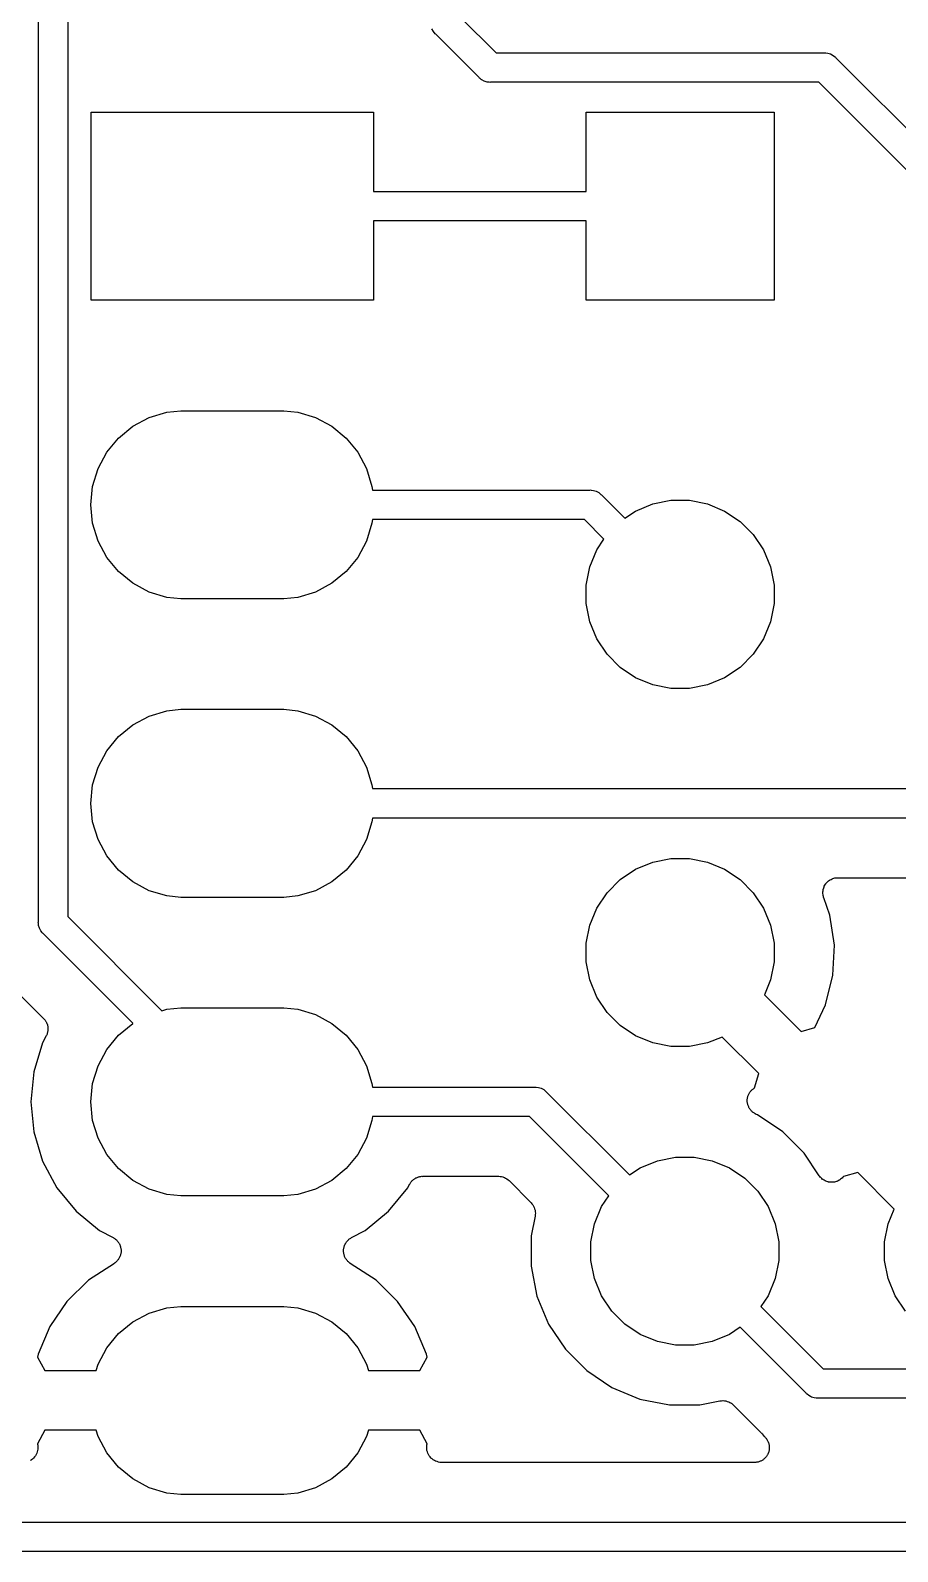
# Model space of a CAD drawing. Extents: x 19 to 115, y -142 to -17.
# Drawn here: x 94.8 to 102.18, y -132.1 to -119.15 of the extents above; entities that cross this region are included whole.
import ezdxf

# ---------------------------------------------------------------- set-up
doc = ezdxf.new("R2010")
doc.units = 0
doc.layers.add('BLACK', color=7, linetype='CONTINUOUS')

msp = doc.modelspace()

# ---------------------------------------------------------------- linework, layer by layer
at = {"layer": 'BLACK', "linetype": 'CONTINUOUS'}
for p, q in [((95.12, -99.9011), (95.12, -126.693)), ((94.87, -126.739), (94.87, -99.9468)), ((98.46, -119.041), (98.7638, -119.345)), ((98.2306, -119.163), (98.219, -119.141)), ((98.2462, -119.182), (98.2306, -119.163)), ((98.251, -119.186), (98.2462, -119.182)), ((98.6193, -119.554), (98.251, -119.186)), ((98.7638, -119.345), (101.557, -119.345)), ((101.557, -119.345), (101.563, -119.344)), ((101.563, -119.344), (101.569, -119.345)), ((101.569, -119.345), (101.569, -119.345)), ((101.569, -119.345), (101.588, -119.347)), ((101.588, -119.347), (101.611, -119.354)), ((101.611, -119.354), (101.633, -119.366)), ((101.633, -119.366), (101.652, -119.381)), ((101.652, -119.381), (101.656, -119.386)), ((101.656, -119.386), (106.097, -123.827)), ((98.6232, -119.559), (98.6193, -119.554)), ((98.6279, -119.563), (98.6232, -119.559)), ((98.6401, -119.573), (98.6279, -119.563)), ((98.6279, -119.563), (98.6279, -119.563)), ((98.6422, -119.574), (98.6401, -119.573)), ((98.6639, -119.586), (98.6422, -119.574)), ((98.6875, -119.593), (98.6639, -119.586)), ((98.7059, -119.595), (98.6875, -119.593)), ((98.712, -119.596), (98.7059, -119.595)), ((98.7059, -119.595), (98.7059, -119.595)), ((98.7181, -119.595), (98.712, -119.596)), ((101.511, -119.595), (98.7181, -119.595)), ((105.952, -124.036), (101.511, -119.595)), ((95.32, -121.45), (95.32, -119.85)), ((95.32, -119.85), (97.72, -119.85)), ((97.72, -119.85), (97.72, -120.525)), ((99.53, -120.525), (99.53, -119.85)), ((99.53, -119.85), (101.13, -119.85)), ((101.13, -119.85), (101.13, -121.45)), ((97.72, -120.525), (99.53, -120.525)), ((99.53, -120.775), (97.72, -120.775)), ((97.72, -120.775), (97.72, -121.45)), ((99.53, -121.45), (99.53, -120.775)), ((97.72, -121.45), (95.32, -121.45)), ((101.13, -121.45), (99.53, -121.45)), ((95.8124, -122.447), (95.9632, -122.402)), ((95.9632, -122.402), (96.0807, -122.39)), ((96.0807, -122.39), (96.9593, -122.39)), ((96.9593, -122.39), (97.0768, -122.402)), ((97.0768, -122.402), (97.2276, -122.447)), ((95.5516, -122.622), (95.6734, -122.522)), ((95.6734, -122.522), (95.8124, -122.447)), ((97.2276, -122.447), (97.3666, -122.522)), ((97.3666, -122.522), (97.4884, -122.622)), ((95.4516, -122.743), (95.5516, -122.622)), ((97.4884, -122.622), (97.5884, -122.743)), ((95.3773, -122.882), (95.4516, -122.743)), ((97.5884, -122.743), (97.6627, -122.882)), ((95.3316, -123.033), (95.3773, -122.882)), ((97.6627, -122.882), (97.7084, -123.033)), ((95.3161, -123.19), (95.3316, -123.033)), ((97.7084, -123.033), (97.7116, -123.065)), ((97.7116, -123.065), (99.5619, -123.065)), ((99.5619, -123.065), (99.568, -123.064)), ((99.568, -123.064), (99.5741, -123.065)), ((99.5741, -123.065), (99.5741, -123.065)), ((99.5741, -123.065), (99.5925, -123.067)), ((99.5925, -123.067), (99.6161, -123.074)), ((99.6161, -123.074), (99.6378, -123.086)), ((95.3316, -123.347), (95.3161, -123.19)), ((99.6378, -123.086), (99.6568, -123.101)), ((99.6568, -123.101), (99.6607, -123.106)), ((99.6607, -123.106), (99.8592, -123.304)), ((99.9511, -123.243), (100.097, -123.183)), ((100.097, -123.183), (100.251, -123.152)), ((100.251, -123.152), (100.409, -123.152)), ((100.409, -123.152), (100.563, -123.183)), ((100.563, -123.183), (100.709, -123.243)), ((97.7116, -123.315), (97.7084, -123.347)), ((99.5162, -123.315), (97.7116, -123.315)), ((99.6824, -123.481), (99.5162, -123.315)), ((99.8592, -123.304), (99.9511, -123.243)), ((100.709, -123.243), (100.84, -123.331)), ((100.84, -123.331), (100.951, -123.442)), ((95.3773, -123.498), (95.3316, -123.347)), ((97.7084, -123.347), (97.6627, -123.498)), ((100.951, -123.442), (101.039, -123.573)), ((95.4516, -123.637), (95.3773, -123.498)), ((97.6627, -123.498), (97.5884, -123.637)), ((99.5607, -123.719), (99.621, -123.573)), ((99.621, -123.573), (99.6824, -123.481)), ((101.039, -123.573), (101.099, -123.719)), ((95.5516, -123.758), (95.4516, -123.637)), ((97.5884, -123.637), (97.4884, -123.758)), ((99.53, -123.873), (99.5607, -123.719)), ((101.099, -123.719), (101.13, -123.873)), ((95.6734, -123.858), (95.5516, -123.758)), ((97.4884, -123.758), (97.3666, -123.858)), ((95.8124, -123.933), (95.6734, -123.858)), ((95.9632, -123.978), (95.8124, -123.933)), ((96.0807, -123.99), (95.9632, -123.978)), ((97.0768, -123.978), (96.9593, -123.99)), ((97.2276, -123.933), (97.0768, -123.978)), ((97.3666, -123.858), (97.2276, -123.933)), ((99.53, -124.031), (99.53, -123.873)), ((101.13, -123.873), (101.13, -124.031)), ((96.9593, -123.99), (96.0807, -123.99)), ((99.5607, -124.185), (99.53, -124.031)), ((101.13, -124.031), (101.099, -124.185)), ((99.621, -124.331), (99.5607, -124.185)), ((101.099, -124.185), (101.039, -124.331)), ((99.7086, -124.462), (99.621, -124.331)), ((101.039, -124.331), (100.951, -124.462)), ((99.82, -124.573), (99.7086, -124.462)), ((100.951, -124.462), (100.84, -124.573)), ((99.9511, -124.661), (99.82, -124.573)), ((100.84, -124.573), (100.709, -124.661)), ((100.097, -124.721), (99.9511, -124.661)), ((100.251, -124.752), (100.097, -124.721)), ((100.409, -124.752), (100.251, -124.752)), ((100.563, -124.721), (100.409, -124.752)), ((100.709, -124.661), (100.563, -124.721)), ((95.6734, -125.062), (95.8124, -124.987)), ((95.8124, -124.987), (95.9632, -124.942)), ((95.9632, -124.942), (96.0807, -124.93)), ((96.0807, -124.93), (96.9593, -124.93)), ((96.9593, -124.93), (97.0768, -124.942)), ((97.0768, -124.942), (97.2276, -124.987)), ((97.2276, -124.987), (97.3666, -125.062)), ((95.5516, -125.162), (95.6734, -125.062)), ((97.3666, -125.062), (97.4884, -125.162)), ((95.4516, -125.283), (95.5516, -125.162)), ((97.4884, -125.162), (97.5884, -125.283)), ((95.3773, -125.422), (95.4516, -125.283)), ((97.5884, -125.283), (97.6627, -125.422)), ((95.3316, -125.573), (95.3773, -125.422)), ((97.6627, -125.422), (97.7084, -125.573)), ((95.3161, -125.73), (95.3316, -125.573)), ((97.7084, -125.573), (97.7116, -125.605)), ((97.7116, -125.605), (109.214, -125.605)), ((95.3316, -125.887), (95.3161, -125.73)), ((95.3773, -126.038), (95.3316, -125.887)), ((97.7084, -125.887), (97.6627, -126.038)), ((97.7116, -125.855), (97.7084, -125.887)), ((109.168, -125.855), (97.7116, -125.855)), ((95.4516, -126.177), (95.3773, -126.038)), ((97.6627, -126.038), (97.5884, -126.177)), ((95.5516, -126.298), (95.4516, -126.177)), ((97.5884, -126.177), (97.4884, -126.298)), ((95.6734, -126.398), (95.5516, -126.298)), ((97.4884, -126.298), (97.3666, -126.398)), ((99.82, -126.379), (99.9511, -126.291)), ((99.9511, -126.291), (100.097, -126.231)), ((100.097, -126.231), (100.251, -126.2)), ((100.251, -126.2), (100.409, -126.2)), ((100.409, -126.2), (100.563, -126.231)), ((100.563, -126.231), (100.709, -126.291)), ((100.709, -126.291), (100.84, -126.379)), ((95.8124, -126.473), (95.6734, -126.398)), ((97.3666, -126.398), (97.2276, -126.473)), ((99.7086, -126.49), (99.82, -126.379)), ((100.84, -126.379), (100.951, -126.49)), ((101.552, -126.449), (101.555, -126.441)), ((101.555, -126.441), (101.556, -126.438)), ((101.556, -126.438), (101.557, -126.434)), ((101.557, -126.434), (101.562, -126.427)), ((101.562, -126.427), (101.566, -126.419)), ((101.566, -126.419), (101.569, -126.416)), ((101.569, -126.416), (101.57, -126.413)), ((101.57, -126.413), (101.576, -126.407)), ((101.576, -126.407), (101.582, -126.4)), ((101.582, -126.4), (101.585, -126.398)), ((101.585, -126.398), (101.587, -126.395)), ((101.587, -126.395), (101.594, -126.39)), ((101.594, -126.39), (101.601, -126.384)), ((101.601, -126.384), (101.604, -126.383)), ((101.604, -126.383), (101.607, -126.381)), ((101.607, -126.381), (101.615, -126.377)), ((101.615, -126.377), (101.623, -126.373)), ((101.623, -126.373), (101.627, -126.372)), ((101.627, -126.372), (101.63, -126.37)), ((101.63, -126.37), (101.638, -126.368)), ((101.638, -126.368), (101.647, -126.365)), ((101.647, -126.365), (101.65, -126.365)), ((101.65, -126.365), (101.654, -126.364)), ((101.654, -126.364), (101.663, -126.364)), ((101.663, -126.364), (101.672, -126.363)), ((101.672, -126.363), (108.905, -126.363)), ((95.9632, -126.518), (95.8124, -126.473)), ((96.0807, -126.53), (95.9632, -126.518)), ((96.9593, -126.53), (96.0807, -126.53)), ((97.0768, -126.518), (96.9593, -126.53)), ((97.2276, -126.473), (97.0768, -126.518)), ((99.621, -126.621), (99.7086, -126.49)), ((100.951, -126.49), (101.039, -126.621)), ((101.545, -126.482), (101.546, -126.473)), ((101.545, -126.486), (101.545, -126.482)), ((101.545, -126.489), (101.545, -126.486)), ((101.545, -126.498), (101.545, -126.489)), ((101.546, -126.507), (101.545, -126.498)), ((101.546, -126.473), (101.547, -126.464)), ((101.547, -126.51), (101.546, -126.507)), ((101.547, -126.464), (101.548, -126.461)), ((101.547, -126.514), (101.547, -126.51)), ((101.549, -126.522), (101.547, -126.514)), ((101.548, -126.461), (101.549, -126.458)), ((101.549, -126.458), (101.552, -126.449)), ((101.551, -126.531), (101.549, -126.522)), ((101.552, -126.533), (101.551, -126.531)), ((101.605, -126.681), (101.552, -126.533)), ((95.12, -126.693), (95.9211, -127.494)), ((99.5607, -126.767), (99.621, -126.621)), ((101.039, -126.621), (101.099, -126.767)), ((101.643, -126.936), (101.605, -126.681)), ((94.8694, -126.745), (94.87, -126.739)), ((94.87, -126.751), (94.8694, -126.745)), ((94.8708, -126.759), (94.87, -126.751)), ((94.8718, -126.769), (94.8708, -126.759)), ((94.8789, -126.793), (94.8718, -126.769)), ((94.8906, -126.815), (94.8789, -126.793)), ((94.9021, -126.829), (94.8906, -126.815)), ((94.9062, -126.834), (94.9021, -126.829)), ((99.53, -126.921), (99.5607, -126.767)), ((101.099, -126.767), (101.13, -126.921)), ((94.9109, -126.838), (94.9062, -126.834)), ((95.6743, -127.601), (94.9109, -126.838)), ((99.53, -127.079), (99.53, -126.921)), ((101.13, -126.921), (101.13, -127.079)), ((101.63, -127.193), (101.643, -126.936)), ((99.5607, -127.233), (99.53, -127.079)), ((101.13, -127.079), (101.099, -127.233)), ((94.5738, -127.219), (94.9144, -127.56)), ((101.567, -127.443), (101.63, -127.193)), ((99.621, -127.379), (99.5607, -127.233)), ((101.099, -127.233), (101.048, -127.358)), ((95.9632, -127.482), (96.0807, -127.47)), ((96.0807, -127.47), (96.9593, -127.47)), ((96.9593, -127.47), (97.0768, -127.482)), ((99.7086, -127.51), (99.621, -127.379)), ((101.048, -127.358), (101.359, -127.67)), ((101.476, -127.636), (101.567, -127.443)), ((94.9144, -127.56), (94.9156, -127.561)), ((94.9156, -127.561), (94.9192, -127.565)), ((94.9192, -127.565), (94.9232, -127.569)), ((94.9232, -127.569), (94.9269, -127.575)), ((94.9269, -127.575), (94.9311, -127.58)), ((94.9311, -127.58), (94.9337, -127.585)), ((94.9337, -127.585), (94.9369, -127.59)), ((94.9369, -127.59), (94.9394, -127.596)), ((94.9394, -127.596), (94.9425, -127.602)), ((94.9425, -127.602), (94.9441, -127.608)), ((94.9441, -127.608), (94.9463, -127.613)), ((95.5516, -127.702), (95.6734, -127.602)), ((95.6734, -127.602), (95.6743, -127.601)), ((95.9211, -127.494), (95.9632, -127.482)), ((97.0768, -127.482), (97.2276, -127.527)), ((97.2276, -127.527), (97.3666, -127.602)), ((97.3666, -127.602), (97.4884, -127.702)), ((99.82, -127.621), (99.7086, -127.51)), ((94.9366, -127.709), (94.9057, -127.767)), ((94.9388, -127.704), (94.9366, -127.709)), ((94.9415, -127.699), (94.9388, -127.704)), ((94.9435, -127.693), (94.9415, -127.699)), ((94.9461, -127.686), (94.9435, -127.693)), ((94.9472, -127.681), (94.9461, -127.686)), ((94.9463, -127.613), (94.9475, -127.62)), ((94.9489, -127.675), (94.9472, -127.681)), ((94.9475, -127.62), (94.9494, -127.626)), ((94.9496, -127.669), (94.9489, -127.675)), ((94.9494, -127.626), (94.9499, -127.632)), ((94.951, -127.662), (94.9496, -127.669)), ((94.9499, -127.632), (94.951, -127.637)), ((94.951, -127.637), (94.951, -127.644)), ((94.951, -127.644), (94.9516, -127.651)), ((94.9516, -127.651), (94.951, -127.656)), ((94.951, -127.656), (94.951, -127.662)), ((95.4516, -127.823), (95.5516, -127.702)), ((97.4884, -127.702), (97.5884, -127.823)), ((99.9511, -127.709), (99.82, -127.621)), ((100.097, -127.769), (99.9511, -127.709)), ((100.688, -127.718), (100.563, -127.769)), ((101, -128.029), (100.688, -127.718)), ((101.359, -127.67), (101.476, -127.636)), ((94.9057, -127.767), (94.8309, -128.014)), ((95.3773, -127.962), (95.4516, -127.823)), ((97.5884, -127.823), (97.6627, -127.962)), ((100.251, -127.8), (100.097, -127.769)), ((100.409, -127.8), (100.251, -127.8)), ((100.563, -127.769), (100.409, -127.8)), ((95.3316, -128.113), (95.3773, -127.962)), ((97.6627, -127.962), (97.7084, -128.113)), ((94.8309, -128.014), (94.8057, -128.27)), ((95.3161, -128.27), (95.3316, -128.113)), ((97.7084, -128.113), (97.7116, -128.145)), ((100.964, -128.15), (101, -128.029)), ((97.7116, -128.145), (99.0939, -128.145)), ((99.0939, -128.145), (99.1, -128.144)), ((99.1, -128.144), (99.1061, -128.145)), ((99.1061, -128.145), (99.1061, -128.145)), ((99.1061, -128.145), (99.1245, -128.147)), ((99.1245, -128.147), (99.1481, -128.154)), ((99.1481, -128.154), (99.1698, -128.166)), ((99.1698, -128.166), (99.1888, -128.181)), ((99.1888, -128.181), (99.1927, -128.186)), ((99.1927, -128.186), (99.8992, -128.892)), ((100.902, -128.247), (100.904, -128.24)), ((100.902, -128.253), (100.902, -128.247)), ((100.902, -128.258), (100.902, -128.253)), ((100.904, -128.234), (100.906, -128.228)), ((100.904, -128.24), (100.904, -128.234)), ((100.906, -128.228), (100.907, -128.222)), ((100.907, -128.222), (100.91, -128.216)), ((100.91, -128.216), (100.912, -128.21)), ((100.912, -128.21), (100.914, -128.205)), ((100.914, -128.205), (100.917, -128.199)), ((100.917, -128.199), (100.92, -128.194)), ((100.92, -128.194), (100.923, -128.188)), ((100.923, -128.188), (100.927, -128.184)), ((100.927, -128.184), (100.931, -128.179)), ((100.931, -128.179), (100.935, -128.174)), ((100.935, -128.174), (100.939, -128.169)), ((100.939, -128.169), (100.944, -128.166)), ((100.944, -128.166), (100.948, -128.161)), ((100.948, -128.161), (100.954, -128.158)), ((100.954, -128.158), (100.959, -128.154)), ((100.959, -128.154), (100.964, -128.151)), ((100.964, -128.151), (100.964, -128.15)), ((94.8057, -128.27), (94.8309, -128.526)), ((95.3316, -128.427), (95.3161, -128.27)), ((100.902, -128.265), (100.902, -128.258)), ((100.902, -128.271), (100.902, -128.265)), ((100.903, -128.277), (100.902, -128.271)), ((100.904, -128.283), (100.903, -128.277)), ((100.906, -128.289), (100.904, -128.283)), ((100.907, -128.296), (100.906, -128.289)), ((100.909, -128.301), (100.907, -128.296)), ((100.911, -128.307), (100.909, -128.301)), ((100.914, -128.313), (100.911, -128.307)), ((100.916, -128.319), (100.914, -128.313)), ((100.919, -128.324), (100.916, -128.319)), ((100.922, -128.329), (100.919, -128.324)), ((100.926, -128.334), (100.922, -128.329)), ((100.93, -128.339), (100.926, -128.334)), ((100.934, -128.344), (100.93, -128.339)), ((100.938, -128.348), (100.934, -128.344)), ((100.943, -128.352), (100.938, -128.348)), ((100.947, -128.357), (100.943, -128.352)), ((100.952, -128.36), (100.947, -128.357)), ((100.957, -128.364), (100.952, -128.36)), ((100.962, -128.367), (100.957, -128.364)), ((100.968, -128.371), (100.962, -128.367)), ((100.973, -128.373), (100.968, -128.371)), ((100.978, -128.376), (100.973, -128.373)), ((100.98, -128.377), (100.978, -128.376)), ((100.99, -128.381), (100.98, -128.377)), ((101.204, -128.524), (100.99, -128.381)), ((95.3773, -128.578), (95.3316, -128.427)), ((97.7084, -128.427), (97.6627, -128.578)), ((97.7116, -128.395), (97.7084, -128.427)), ((99.0482, -128.395), (97.7116, -128.395)), ((99.7224, -129.069), (99.0482, -128.395)), ((94.8309, -128.526), (94.9057, -128.773)), ((95.4516, -128.717), (95.3773, -128.578)), ((97.6627, -128.578), (97.5884, -128.717)), ((101.317, -128.637), (101.204, -128.524)), ((101.386, -128.706), (101.317, -128.637)), ((101.317, -128.637), (101.317, -128.637)), ((95.5516, -128.838), (95.4516, -128.717)), ((97.5884, -128.717), (97.4884, -128.838)), ((99.9911, -128.831), (100.137, -128.771)), ((100.137, -128.771), (100.291, -128.74)), ((100.291, -128.74), (100.449, -128.74)), ((100.449, -128.74), (100.603, -128.771)), ((100.603, -128.771), (100.749, -128.831)), ((101.514, -128.898), (101.386, -128.706)), ((94.9057, -128.773), (95.0272, -129)), ((95.6734, -128.938), (95.5516, -128.838)), ((97.4884, -128.838), (97.3666, -128.938)), ((99.8992, -128.892), (99.9911, -128.831)), ((100.749, -128.831), (100.88, -128.919)), ((101.52, -128.905), (101.514, -128.898)), ((101.841, -128.87), (101.72, -128.906)), ((102.152, -129.182), (101.841, -128.87)), ((95.0272, -129), (95.1906, -129.199)), ((95.8124, -129.013), (95.6734, -128.938)), ((95.9632, -129.058), (95.8124, -129.013)), ((97.2276, -129.013), (97.0768, -129.058)), ((97.3666, -128.938), (97.2276, -129.013)), ((97.8494, -129.199), (98.0128, -129)), ((98.0128, -129), (98.0289, -128.97)), ((98.0289, -128.97), (98.0297, -128.969)), ((98.0297, -128.969), (98.0329, -128.964)), ((98.0329, -128.964), (98.0356, -128.959)), ((98.0356, -128.959), (98.0399, -128.954)), ((98.0399, -128.954), (98.0438, -128.948)), ((98.0438, -128.948), (98.0478, -128.944)), ((98.0478, -128.944), (98.0514, -128.94)), ((98.0514, -128.94), (98.0567, -128.936)), ((98.0567, -128.936), (98.0615, -128.931)), ((98.0615, -128.931), (98.0663, -128.928)), ((98.0663, -128.928), (98.0706, -128.924)), ((98.0706, -128.924), (98.0766, -128.921)), ((98.0766, -128.921), (98.0823, -128.917)), ((98.0823, -128.917), (98.0875, -128.915)), ((98.0875, -128.915), (98.0925, -128.913)), ((98.0925, -128.913), (98.099, -128.911)), ((98.099, -128.911), (98.1053, -128.908)), ((98.1053, -128.908), (98.1108, -128.907)), ((98.1108, -128.907), (98.1162, -128.905)), ((98.1162, -128.905), (98.123, -128.905)), ((98.123, -128.905), (98.1297, -128.903)), ((98.1297, -128.903), (98.1353, -128.904)), ((98.1353, -128.904), (98.1409, -128.903)), ((98.1409, -128.903), (98.7852, -128.903)), ((98.7852, -128.903), (98.7856, -128.903)), ((98.7856, -128.903), (98.7856, -128.903)), ((98.7856, -128.903), (98.7857, -128.903)), ((98.7857, -128.903), (98.787, -128.903)), ((98.787, -128.903), (98.7986, -128.904)), ((98.7986, -128.904), (98.8103, -128.906)), ((98.8103, -128.906), (98.8109, -128.906)), ((98.8109, -128.906), (98.8116, -128.906)), ((98.8116, -128.906), (98.8228, -128.909)), ((98.8228, -128.909), (98.834, -128.913)), ((98.834, -128.913), (98.8346, -128.913)), ((98.8346, -128.913), (98.8352, -128.913)), ((98.8352, -128.913), (98.8455, -128.919)), ((98.8455, -128.919), (98.8558, -128.924)), ((98.8558, -128.924), (98.8564, -128.925)), ((98.8564, -128.925), (98.8569, -128.925)), ((98.8569, -128.925), (98.8659, -128.933)), ((98.8659, -128.933), (98.875, -128.94)), ((98.875, -128.94), (99.0611, -129.126)), ((100.88, -128.919), (100.991, -129.03)), ((100.991, -129.03), (101.079, -129.161)), ((101.525, -128.912), (101.52, -128.905)), ((101.528, -128.914), (101.525, -128.912)), ((101.53, -128.917), (101.528, -128.914)), ((101.537, -128.923), (101.53, -128.917)), ((101.543, -128.929), (101.537, -128.923)), ((101.546, -128.931), (101.543, -128.929)), ((101.549, -128.933), (101.546, -128.931)), ((101.557, -128.937), (101.549, -128.933)), ((101.565, -128.942), (101.557, -128.937)), ((101.568, -128.943), (101.565, -128.942)), ((101.571, -128.945), (101.568, -128.943)), ((101.579, -128.947), (101.571, -128.945)), ((101.588, -128.95), (101.579, -128.947)), ((101.591, -128.951), (101.588, -128.95)), ((101.594, -128.952), (101.591, -128.951)), ((101.603, -128.953), (101.594, -128.952)), ((101.612, -128.954), (101.603, -128.953)), ((101.616, -128.954), (101.612, -128.954)), ((101.619, -128.954), (101.616, -128.954)), ((101.628, -128.953), (101.619, -128.954)), ((101.637, -128.953), (101.628, -128.953)), ((101.64, -128.952), (101.637, -128.953)), ((101.644, -128.952), (101.64, -128.952)), ((101.652, -128.949), (101.644, -128.952)), ((101.661, -128.947), (101.652, -128.949)), ((101.664, -128.946), (101.661, -128.947)), ((101.668, -128.945), (101.664, -128.946)), ((101.676, -128.941), (101.668, -128.945)), ((101.684, -128.937), (101.676, -128.941)), ((101.686, -128.935), (101.684, -128.937)), ((101.689, -128.933), (101.686, -128.935)), ((101.696, -128.928), (101.689, -128.933)), ((101.704, -128.922), (101.696, -128.928)), ((101.706, -128.92), (101.704, -128.922)), ((101.709, -128.918), (101.706, -128.92)), ((101.715, -128.911), (101.709, -128.918)), ((101.72, -128.906), (101.715, -128.911)), ((96.0807, -129.07), (95.9632, -129.058)), ((96.9593, -129.07), (96.0807, -129.07)), ((97.0768, -129.058), (96.9593, -129.07)), ((99.0611, -129.126), (99.0615, -129.127)), ((99.0615, -129.127), (99.0615, -129.127)), ((99.0615, -129.127), (99.0615, -129.127)), ((99.0615, -129.127), (99.0624, -129.128)), ((99.0624, -129.128), (99.0698, -129.137)), ((99.0698, -129.137), (99.0772, -129.146)), ((99.0772, -129.146), (99.0774, -129.146)), ((99.0774, -129.146), (99.0778, -129.147)), ((99.0778, -129.147), (99.0833, -129.157)), ((99.0833, -129.157), (99.0888, -129.168)), ((99.6007, -129.307), (99.661, -129.161)), ((99.661, -129.161), (99.7224, -129.069)), ((101.079, -129.161), (101.139, -129.307)), ((95.1906, -129.199), (95.3898, -129.363)), ((97.6502, -129.363), (97.8494, -129.199)), ((99.0959, -129.241), (99.062, -129.411)), ((99.0888, -129.168), (99.0889, -129.168)), ((99.0889, -129.168), (99.0892, -129.169)), ((99.0892, -129.169), (99.0925, -129.18)), ((99.0925, -129.18), (99.0959, -129.192)), ((99.0959, -129.192), (99.096, -129.192)), ((99.097, -129.229), (99.0959, -129.241)), ((99.096, -129.192), (99.0961, -129.193)), ((99.0961, -129.193), (99.0972, -129.205)), ((99.0983, -129.217), (99.097, -129.229)), ((99.0972, -129.205), (99.0983, -129.216)), ((99.0983, -129.216), (99.0983, -129.217)), ((99.0983, -129.217), (99.0983, -129.217)), ((102.101, -129.307), (102.152, -129.182)), ((95.3898, -129.363), (95.5066, -129.425)), ((97.5334, -129.425), (97.6502, -129.363)), ((99.062, -129.411), (99.062, -129.669)), ((99.57, -129.461), (99.6007, -129.307)), ((101.139, -129.307), (101.17, -129.461)), ((102.07, -129.461), (102.101, -129.307)), ((95.5066, -129.425), (95.5082, -129.426)), ((95.5082, -129.426), (95.5136, -129.43)), ((95.5136, -129.43), (95.5193, -129.433)), ((95.5193, -129.433), (95.5237, -129.437)), ((95.5237, -129.437), (95.5286, -129.44)), ((95.5286, -129.44), (95.5332, -129.445)), ((95.5332, -129.445), (95.5381, -129.449)), ((95.5381, -129.449), (95.5418, -129.454)), ((95.5418, -129.454), (95.5459, -129.458)), ((95.5459, -129.458), (95.5495, -129.463)), ((95.5495, -129.463), (95.5535, -129.469)), ((95.5535, -129.469), (95.5562, -129.474)), ((95.5562, -129.474), (95.5594, -129.479)), ((95.5594, -129.479), (95.5618, -129.485)), ((95.5618, -129.485), (95.5648, -129.491)), ((95.5648, -129.491), (95.5665, -129.496)), ((95.5665, -129.496), (95.5687, -129.502)), ((95.5687, -129.502), (95.5699, -129.508)), ((95.5699, -129.508), (95.5717, -129.514)), ((95.5717, -129.514), (95.5722, -129.52)), ((95.5722, -129.52), (95.5732, -129.526)), ((95.5731, -129.545), (95.573, -129.551)), ((95.5737, -129.539), (95.5731, -129.545)), ((95.5732, -129.526), (95.5732, -129.533)), ((95.5732, -129.533), (95.5737, -129.539)), ((97.4663, -129.537), (97.4669, -129.531)), ((97.4668, -129.543), (97.4663, -129.537)), ((97.4668, -129.549), (97.4668, -129.543)), ((97.468, -129.555), (97.4668, -129.549)), ((97.4669, -129.524), (97.4681, -129.518)), ((97.4669, -129.531), (97.4669, -129.524)), ((97.4681, -129.518), (97.4687, -129.513)), ((97.4687, -129.513), (97.4706, -129.506)), ((97.4706, -129.506), (97.4719, -129.5)), ((97.4719, -129.5), (97.4741, -129.495)), ((97.4741, -129.495), (97.4758, -129.489)), ((97.4758, -129.489), (97.4789, -129.483)), ((97.4789, -129.483), (97.4814, -129.477)), ((97.4814, -129.477), (97.4847, -129.472)), ((97.4847, -129.472), (97.4875, -129.467)), ((97.4875, -129.467), (97.4916, -129.462)), ((97.4916, -129.462), (97.4952, -129.457)), ((97.4952, -129.457), (97.4994, -129.452)), ((97.4994, -129.452), (97.5031, -129.448)), ((97.5031, -129.448), (97.5082, -129.444)), ((97.5082, -129.444), (97.5128, -129.439)), ((97.5128, -129.439), (97.5177, -129.436)), ((97.5177, -129.436), (97.5222, -129.432)), ((97.5222, -129.432), (97.528, -129.429)), ((97.528, -129.429), (97.5334, -129.425)), ((99.57, -129.619), (99.57, -129.461)), ((101.17, -129.461), (101.17, -129.619)), ((102.07, -129.619), (102.07, -129.461)), ((95.5162, -129.644), (95.2971, -129.787)), ((95.5213, -129.639), (95.5162, -129.644)), ((95.5268, -129.636), (95.5213, -129.639)), ((95.531, -129.632), (95.5268, -129.636)), ((95.5356, -129.628), (95.531, -129.632)), ((95.5398, -129.623), (95.5356, -129.628)), ((95.5444, -129.618), (95.5398, -129.623)), ((95.5477, -129.614), (95.5444, -129.618)), ((95.5515, -129.609), (95.5477, -129.614)), ((95.5547, -129.603), (95.5515, -129.609)), ((95.5583, -129.598), (95.5547, -129.603)), ((95.5606, -129.592), (95.5583, -129.598)), ((95.5635, -129.587), (95.5606, -129.592)), ((95.5654, -129.581), (95.5635, -129.587)), ((95.568, -129.575), (95.5654, -129.581)), ((95.5692, -129.569), (95.568, -129.575)), ((95.571, -129.564), (95.5692, -129.569)), ((95.5717, -129.557), (95.571, -129.564)), ((95.573, -129.551), (95.5717, -129.557)), ((97.4687, -129.562), (97.468, -129.555)), ((97.4704, -129.568), (97.4687, -129.562)), ((97.4715, -129.573), (97.4704, -129.568)), ((97.474, -129.579), (97.4715, -129.573)), ((97.4759, -129.586), (97.474, -129.579)), ((97.4786, -129.591), (97.4759, -129.586)), ((97.4808, -129.596), (97.4786, -129.591)), ((97.4844, -129.602), (97.4808, -129.596)), ((97.4875, -129.608), (97.4844, -129.602)), ((97.4912, -129.612), (97.4875, -129.608)), ((97.4945, -129.617), (97.4912, -129.612)), ((97.499, -129.622), (97.4945, -129.617)), ((97.5032, -129.627), (97.499, -129.622)), ((97.5077, -129.631), (97.5032, -129.627)), ((97.5118, -129.635), (97.5077, -129.631)), ((97.5172, -129.638), (97.5118, -129.635)), ((97.5223, -129.643), (97.5172, -129.638)), ((97.5238, -129.644), (97.5223, -129.643)), ((97.7429, -129.787), (97.5238, -129.644)), ((99.062, -129.669), (99.1123, -129.922)), ((99.6007, -129.773), (99.57, -129.619)), ((101.17, -129.619), (101.139, -129.773)), ((102.101, -129.773), (102.07, -129.619)), ((95.2971, -129.787), (95.1133, -129.967)), ((97.9267, -129.967), (97.7429, -129.787)), ((99.661, -129.919), (99.6007, -129.773)), ((101.139, -129.773), (101.079, -129.919)), ((102.161, -129.919), (102.101, -129.773)), ((99.1123, -129.922), (99.2109, -130.16)), ((99.7486, -130.05), (99.661, -129.919)), ((101.079, -129.919), (101.018, -130.011)), ((102.249, -130.05), (102.161, -129.919)), ((95.1133, -129.967), (94.9682, -130.18)), ((95.6734, -130.142), (95.8124, -130.067)), ((95.8124, -130.067), (95.9632, -130.022)), ((95.9632, -130.022), (96.0807, -130.01)), ((96.0807, -130.01), (96.9593, -130.01)), ((96.9593, -130.01), (97.0768, -130.022)), ((97.0768, -130.022), (97.2276, -130.067)), ((97.2276, -130.067), (97.3666, -130.142)), ((98.0718, -130.18), (97.9267, -129.967)), ((99.86, -130.161), (99.7486, -130.05)), ((101.018, -130.011), (101.547, -130.54)), ((94.9682, -130.18), (94.8673, -130.417)), ((95.5516, -130.242), (95.6734, -130.142)), ((97.3666, -130.142), (97.4884, -130.242)), ((98.1727, -130.417), (98.0718, -130.18)), ((99.2109, -130.16), (99.354, -130.374)), ((99.9911, -130.249), (99.86, -130.161)), ((100.841, -130.188), (100.749, -130.249)), ((101.402, -130.749), (100.841, -130.188)), ((95.4516, -130.363), (95.5516, -130.242)), ((97.4884, -130.242), (97.5884, -130.363)), ((100.137, -130.309), (99.9911, -130.249)), ((100.291, -130.34), (100.137, -130.309)), ((100.603, -130.309), (100.449, -130.34)), ((100.749, -130.249), (100.603, -130.309)), ((94.8673, -130.417), (94.8621, -130.441)), ((94.8621, -130.441), (94.9252, -130.556)), ((95.3773, -130.502), (95.4516, -130.363)), ((97.5884, -130.363), (97.6627, -130.502)), ((98.1148, -130.556), (98.1779, -130.441)), ((98.1779, -130.441), (98.1727, -130.417)), ((99.354, -130.374), (99.5362, -130.556)), ((100.449, -130.34), (100.291, -130.34)), ((94.9252, -130.556), (95.3611, -130.556)), ((95.3611, -130.556), (95.3773, -130.502)), ((97.6627, -130.502), (97.6789, -130.556)), ((97.6789, -130.556), (98.1148, -130.556)), ((99.5362, -130.556), (99.7504, -130.699)), ((101.547, -130.54), (110.583, -130.54)), ((99.7504, -130.699), (99.9885, -130.798)), ((99.9885, -130.798), (100.241, -130.848)), ((100.499, -130.848), (100.669, -130.814)), ((100.669, -130.814), (100.67, -130.814)), ((100.67, -130.814), (100.67, -130.814)), ((100.67, -130.814), (100.67, -130.814)), ((100.67, -130.814), (100.671, -130.814)), ((100.671, -130.814), (100.683, -130.813)), ((100.683, -130.813), (100.694, -130.812)), ((100.694, -130.812), (100.695, -130.812)), ((100.695, -130.812), (100.696, -130.812)), ((100.696, -130.812), (100.707, -130.813)), ((100.707, -130.813), (100.719, -130.814)), ((100.719, -130.814), (100.72, -130.814)), ((100.72, -130.814), (100.72, -130.814)), ((100.72, -130.814), (100.731, -130.818)), ((100.731, -130.818), (100.743, -130.821)), ((100.743, -130.821), (100.743, -130.822)), ((100.743, -130.822), (100.744, -130.822)), ((100.744, -130.822), (100.754, -130.828)), ((100.754, -130.828), (100.765, -130.833)), ((100.765, -130.833), (100.765, -130.834)), ((100.765, -130.834), (100.766, -130.834)), ((100.766, -130.834), (100.775, -130.841)), ((100.775, -130.841), (100.784, -130.849)), ((101.406, -130.754), (101.402, -130.749)), ((101.411, -130.758), (101.406, -130.754)), ((101.425, -130.769), (101.411, -130.758)), ((101.44, -130.777), (101.425, -130.769)), ((101.447, -130.781), (101.44, -130.777)), ((101.47, -130.788), (101.447, -130.781)), ((101.489, -130.79), (101.47, -130.788)), ((101.495, -130.791), (101.489, -130.79)), ((101.489, -130.79), (101.489, -130.79)), ((101.501, -130.79), (101.495, -130.791)), ((110.629, -130.79), (101.501, -130.79)), ((100.241, -130.848), (100.499, -130.848)), ((100.784, -130.849), (101.021, -131.086)), ((94.9252, -131.064), (94.8621, -131.179)), ((95.3611, -131.064), (94.9252, -131.064)), ((95.3773, -131.118), (95.3611, -131.064)), ((97.6789, -131.064), (97.6627, -131.118)), ((98.1148, -131.064), (97.6789, -131.064)), ((98.1779, -131.179), (98.1148, -131.064)), ((101.021, -131.086), (101.022, -131.087)), ((101.022, -131.087), (101.026, -131.092)), ((101.026, -131.092), (101.029, -131.095)), ((101.029, -131.095), (101.046, -131.116)), ((94.8621, -131.179), (94.8633, -131.185)), ((94.8633, -131.185), (94.8637, -131.186)), ((94.8637, -131.186), (94.8637, -131.187)), ((94.8637, -131.187), (94.8639, -131.187)), ((94.8648, -131.224), (94.8637, -131.236)), ((94.8639, -131.187), (94.8649, -131.199)), ((94.8661, -131.212), (94.8648, -131.224)), ((94.8649, -131.199), (94.8661, -131.211)), ((94.8661, -131.211), (94.8661, -131.211)), ((94.8661, -131.211), (94.8661, -131.212)), ((95.4516, -131.257), (95.3773, -131.118)), ((97.6627, -131.118), (97.5884, -131.257)), ((98.1739, -131.209), (98.1752, -131.197)), ((98.1739, -131.21), (98.1739, -131.209)), ((98.175, -131.222), (98.1739, -131.21)), ((98.1739, -131.21), (98.1739, -131.21)), ((98.176, -131.234), (98.175, -131.222)), ((98.1752, -131.197), (98.1765, -131.185)), ((98.1765, -131.185), (98.1766, -131.185)), ((98.1766, -131.185), (98.1767, -131.185)), ((98.1767, -131.185), (98.1779, -131.179)), ((101.046, -131.116), (101.048, -131.118)), ((101.048, -131.118), (101.053, -131.122)), ((101.053, -131.122), (101.057, -131.127)), ((101.057, -131.127), (101.062, -131.132)), ((101.062, -131.132), (101.065, -131.137)), ((101.065, -131.137), (101.069, -131.141)), ((101.069, -131.141), (101.072, -131.147)), ((101.072, -131.147), (101.075, -131.153)), ((101.075, -131.153), (101.077, -131.158)), ((101.077, -131.158), (101.08, -131.163)), ((101.08, -131.163), (101.082, -131.17)), ((101.082, -131.17), (101.084, -131.176)), ((101.084, -131.176), (101.085, -131.181)), ((101.085, -131.181), (101.087, -131.187)), ((101.087, -131.187), (101.088, -131.194)), ((101.089, -131.225), (101.087, -131.231)), ((101.087, -131.231), (101.087, -131.237)), ((101.088, -131.194), (101.089, -131.2)), ((101.089, -131.2), (101.089, -131.206)), ((101.089, -131.206), (101.089, -131.212)), ((101.089, -131.212), (101.089, -131.218)), ((101.089, -131.218), (101.089, -131.225)), ((94.8094, -131.317), (94.7987, -131.322)), ((94.8097, -131.317), (94.8094, -131.317)), ((94.8101, -131.316), (94.8097, -131.317)), ((94.8193, -131.309), (94.8101, -131.316)), ((94.8286, -131.301), (94.8193, -131.309)), ((94.8288, -131.301), (94.8286, -131.301)), ((94.8292, -131.301), (94.8288, -131.301)), ((94.8368, -131.291), (94.8292, -131.301)), ((94.8444, -131.282), (94.8368, -131.291)), ((94.8446, -131.282), (94.8444, -131.282)), ((94.8448, -131.281), (94.8446, -131.282)), ((94.8505, -131.271), (94.8448, -131.281)), ((94.8562, -131.26), (94.8505, -131.271)), ((94.8563, -131.26), (94.8562, -131.26)), ((94.8565, -131.259), (94.8563, -131.26)), ((94.86, -131.248), (94.8565, -131.259)), ((94.8635, -131.237), (94.86, -131.248)), ((94.8636, -131.236), (94.8635, -131.237)), ((94.8637, -131.236), (94.8636, -131.236)), ((95.5516, -131.378), (95.4516, -131.257)), ((97.5884, -131.257), (97.4884, -131.378)), ((98.1761, -131.234), (98.176, -131.234)), ((98.1761, -131.235), (98.1761, -131.234)), ((98.1795, -131.246), (98.1761, -131.235)), ((98.1828, -131.258), (98.1795, -131.246)), ((98.183, -131.258), (98.1828, -131.258)), ((98.1831, -131.259), (98.183, -131.258)), ((98.1887, -131.269), (98.1831, -131.259)), ((98.1942, -131.28), (98.1887, -131.269)), ((98.1944, -131.28), (98.1942, -131.28)), ((98.1946, -131.281), (98.1944, -131.28)), ((98.2022, -131.29), (98.1946, -131.281)), ((98.2096, -131.299), (98.2022, -131.29)), ((98.2099, -131.3), (98.2096, -131.299)), ((98.2102, -131.3), (98.2099, -131.3)), ((98.2194, -131.308), (98.2102, -131.3)), ((98.2285, -131.315), (98.2194, -131.308)), ((98.2288, -131.316), (98.2285, -131.315)), ((98.2291, -131.316), (98.2288, -131.316)), ((98.2396, -131.322), (98.2291, -131.316)), ((98.2501, -131.327), (98.2396, -131.322)), ((98.2505, -131.328), (98.2501, -131.327)), ((98.2509, -131.328), (98.2505, -131.328)), ((98.2623, -131.331), (98.2509, -131.328)), ((98.2737, -131.335), (98.2623, -131.331)), ((98.2741, -131.335), (98.2737, -131.335)), ((98.2745, -131.335), (98.2741, -131.335)), ((98.2865, -131.337), (98.2745, -131.335)), ((98.2983, -131.338), (98.2865, -131.337)), ((98.2987, -131.338), (98.2983, -131.338)), ((98.2991, -131.338), (98.2987, -131.338)), ((98.3009, -131.338), (98.2991, -131.338)), ((100.962, -131.338), (98.3009, -131.338)), ((100.968, -131.337), (100.962, -131.338)), ((100.974, -131.337), (100.968, -131.337)), ((100.981, -131.336), (100.974, -131.337)), ((100.987, -131.336), (100.981, -131.336)), ((100.993, -131.334), (100.987, -131.336)), ((100.999, -131.333), (100.993, -131.334)), ((101.005, -131.33), (100.999, -131.333)), ((101.011, -131.328), (101.005, -131.33)), ((101.016, -131.326), (101.011, -131.328)), ((101.022, -131.323), (101.016, -131.326)), ((101.027, -131.32), (101.022, -131.323)), ((101.033, -131.317), (101.027, -131.32)), ((101.037, -131.313), (101.033, -131.317)), ((101.042, -131.31), (101.037, -131.313)), ((101.047, -131.305), (101.042, -131.31)), ((101.052, -131.301), (101.047, -131.305)), ((101.056, -131.296), (101.052, -131.301)), ((101.06, -131.292), (101.056, -131.296)), ((101.064, -131.287), (101.06, -131.292)), ((101.068, -131.282), (101.064, -131.287)), ((101.07, -131.277), (101.068, -131.282)), ((101.074, -131.272), (101.07, -131.277)), ((101.076, -131.266), (101.074, -131.272)), ((101.079, -131.26), (101.076, -131.266)), ((101.081, -131.254), (101.079, -131.26)), ((101.084, -131.249), (101.081, -131.254)), ((101.085, -131.243), (101.084, -131.249)), ((101.087, -131.237), (101.085, -131.243)), ((95.6734, -131.478), (95.5516, -131.378)), ((95.8124, -131.553), (95.6734, -131.478)), ((97.3666, -131.478), (97.2276, -131.553)), ((97.4884, -131.378), (97.3666, -131.478)), ((95.9632, -131.598), (95.8124, -131.553)), ((96.0807, -131.61), (95.9632, -131.598)), ((96.9593, -131.61), (96.0807, -131.61)), ((97.0768, -131.598), (96.9593, -131.61)), ((97.2276, -131.553), (97.0768, -131.598)), ((92.6528, -131.846), (110.85, -131.846)), ((110.896, -132.096), (92.6071, -132.096))]:
    msp.add_line(p, q, dxfattribs=at)

doc.saveas('drawing.dxf')
